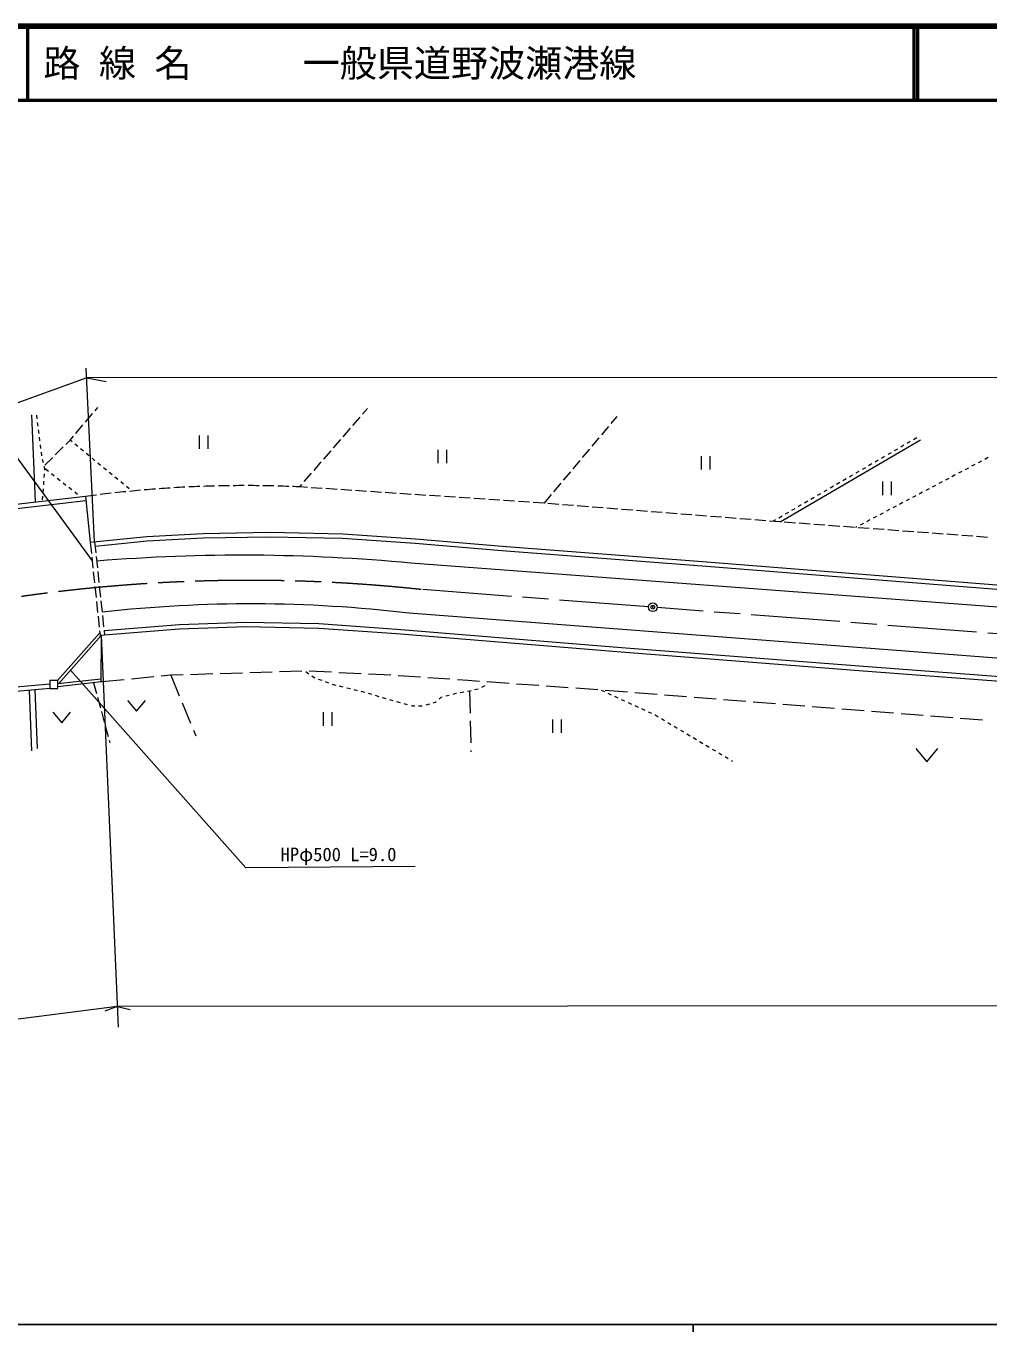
# Model space of a CAD drawing. Units: millimetres, scale not verified. Extents: x 40000 to 680000, y 20000 to 380000.
# Drawn here: x 178054 to 307872, y 204000 to 380000 of the extents above; entities that cross this region are included whole.
import ezdxf
from ezdxf.enums import TextEntityAlignment as Align

# ---------------------------------------------------------------- set-up
doc = ezdxf.new("R2010")
doc.units = ezdxf.units.MM
doc.header["$LTSCALE"] = 1000
doc.header["$PDMODE"] = 32
doc.header["$PDSIZE"] = 500
doc.linetypes.add('CHAIN', pattern=[18.5, 12, -1.5, 3.5, -1.5])
for name, color, linetype, lineweight in [('M-BGD', 7, 'Continuous', 13), ('M-BMK', 2, 'CHAIN', 13), ('M-TTL', 2, 'Continuous', 140), ('M-TTL-BAND', 7, 'Continuous', 25), ('M-TTL-LINE', 7, 'Continuous', 50), ('M-TTL-TXT', 7, 'Continuous', 13), ('M-WORK', 1, 'Continuous', 13)]:
    doc.layers.add(name, color=color, linetype=linetype, lineweight=lineweight)
doc.styles.add('ＭＳ ゴシック', font='')
doc.styles.get('ＭＳ ゴシック').set_extended_font_data('MS Gothic')

msp = doc.modelspace()

# ---------------------------------------------------------------- linework, layer by layer
at = {"layer": 'M-BGD'}
msp.add_circle((262553, 301679), 600, dxfattribs=at)
msp.add_point((262553, 301679), dxfattribs=at)
at = {"layer": 'M-BMK'}
for p, q in [((261954, 301711), (231302, 304064)), ((361556, 294066), (263150, 301619))]:
    msp.add_line(p, q, dxfattribs=at)
msp.add_arc((208157, 87409), 217887, 83.90231, 101.83021, dxfattribs=at)
at = {"layer": 'M-TTL'}
msp.add_line((680000, 380000), (40000, 380000), dxfattribs=at)
at = {"layer": 'M-TTL-BAND'}
for p, q in [((579000, 205000), (40000, 205000)), ((268000, 205000), (268000, 204000))]:
    msp.add_line(p, q, dxfattribs=at)
at = {"layer": 'M-TTL-LINE'}
for p, q in [((178250, 380000), (178250, 370000)), ((297750, 380000), (297750, 370000)), ((298250, 380000), (298250, 370000)), ((40000, 370000), (680000, 370000))]:
    msp.add_line(p, q, dxfattribs=at)
at = {"layer": 'M-WORK'}
for p, q in [((187290, 310485), (186166, 333900)), ((499652, 332720), (186229, 332587)), ((186229, 332587), (59004, 286544)), ((186229, 332587), (188861, 332106)), ((178797, 327612), (179289, 315947)), ((179542, 327055), (179478, 327551)), ((186048, 326630), (187020, 327772)), ((187344, 328153), (187725, 328602)), ((223427, 327676), (224089, 328439)), ((256949, 326437), (257733, 327371)), ((179670, 326063), (179606, 326559)), ((184753, 325106), (185724, 326249)), ((220806, 324654), (221789, 325787)), ((222117, 326165), (223099, 327298)), ((255662, 324906), (256627, 326054)), ((179798, 325072), (179734, 325567)), ((179926, 324080), (179862, 324576)), ((183409, 323627), (183973, 324189)), ((183973, 324189), (184429, 324725)), ((184244, 323966), (183973, 324189)), ((201382, 324819), (201382, 323006)), ((202556, 324819), (202556, 323006)), ((219496, 323143), (220479, 324276)), ((254376, 323374), (255341, 324523)), ((279723, 313176), (298663, 324225)), ((297273, 323999), (296840, 323747)), ((298137, 324501), (297705, 324250)), ((180054, 323088), (179990, 323584)), ((180182, 322096), (180118, 322592)), ((181994, 322214), (183055, 323273)), ((185016, 323331), (184630, 323648)), ((185788, 322696), (185402, 323013)), ((186561, 322060), (186174, 322378)), ((218186, 321632), (219169, 322765)), ((233569, 322885), (233569, 321072)), ((234743, 322885), (234743, 321072)), ((253089, 321843), (254054, 322992)), ((294679, 322491), (294247, 322240)), ((295543, 322994), (295111, 322742)), ((296408, 323496), (295976, 323245)), ((180384, 321119), (180259, 321603)), ((180586, 320330), (180508, 320634)), ((180572, 320145), (180586, 320330)), ((180578, 320801), (181640, 321860)), ((187333, 321425), (186947, 321743)), ((188105, 320790), (187719, 321107)), ((188877, 320154), (188491, 320472)), ((216876, 320120), (217858, 321254)), ((251803, 320312), (252768, 321460)), ((269072, 322056), (269072, 320243)), ((270246, 322056), (270246, 320243)), ((291220, 320481), (290788, 320230)), ((292085, 320984), (291653, 320733)), ((292950, 321486), (292517, 321235)), ((293814, 321989), (293382, 321738)), ((305104, 320434), (304662, 320201)), ((305988, 320900), (305546, 320667)), ((306873, 321367), (306431, 321134)), ((307757, 321834), (307315, 321600)), ((180422, 318150), (180459, 318649)), ((180497, 319148), (180535, 319646)), ((181065, 319954), (180672, 320263)), ((181851, 319336), (181458, 319645)), ((182638, 318718), (182244, 319027)), ((189650, 319519), (189263, 319837)), ((190422, 318884), (190036, 319201)), ((191194, 318248), (190808, 318566)), ((215565, 318609), (216548, 319743)), ((250517, 318780), (251481, 319929)), ((288627, 318974), (288194, 318723)), ((289491, 319476), (289059, 319225)), ((290356, 319979), (289924, 319728)), ((293523, 318603), (293523, 316789)), ((294697, 318603), (294697, 316789)), ((301566, 318568), (301124, 318334)), ((302450, 319034), (302008, 318801)), ((303335, 319501), (302893, 319268)), ((304219, 319967), (303777, 319734)), ((180347, 317153), (180384, 317652)), ((183424, 318101), (183031, 318409)), ((184210, 317483), (183817, 317792)), ((184997, 316865), (184603, 317174)), ((191966, 317613), (191580, 317931)), ((214943, 317892), (215238, 318232)), ((215991, 317822), (214943, 317892)), ((217987, 317689), (216490, 317788)), ((219982, 317555), (218486, 317655)), ((221978, 317422), (220481, 317522)), ((223973, 317289), (222477, 317389)), ((225969, 317155), (224472, 317255)), ((227965, 317022), (226468, 317122)), ((229960, 316889), (228463, 316989)), ((231956, 316755), (230459, 316855)), ((247944, 315717), (248909, 316866)), ((249230, 317249), (250195, 318397)), ((285168, 316964), (284736, 316713)), ((286033, 317467), (285601, 317215)), ((286897, 317969), (286465, 317718)), ((287762, 318472), (287330, 318220)), ((298912, 317168), (298470, 316935)), ((299797, 317635), (299355, 317401)), ((300681, 318101), (300239, 317868)), ((186042, 316590), (176713, 315534)), ((186109, 315994), (176788, 314939)), ((180271, 316156), (180309, 316655)), ((186042, 316590), (186693, 310422)), ((233951, 316622), (232454, 316722)), ((235947, 316489), (234450, 316589)), ((237942, 316355), (236446, 316455)), ((239938, 316222), (238441, 316322)), ((241933, 316089), (240437, 316189)), ((243929, 315956), (242432, 316056)), ((245924, 315822), (244428, 315922)), ((247920, 315689), (246423, 315789)), ((249877, 315534), (248381, 315652)), ((251871, 315377), (250375, 315495)), ((253864, 315219), (252369, 315337)), ((255858, 315062), (254363, 315180)), ((282574, 315457), (282142, 315206)), ((283439, 315959), (283007, 315708)), ((284304, 316462), (283871, 316210)), ((295374, 315302), (294932, 315069)), ((296259, 315768), (295817, 315535)), ((297143, 316235), (296701, 316002)), ((298028, 316702), (297586, 316468)), ((257852, 314904), (256357, 315022)), ((259846, 314747), (258350, 314865)), ((261839, 314589), (260344, 314707)), ((263833, 314432), (262338, 314550)), ((265827, 314274), (264332, 314392)), ((267821, 314117), (266326, 314235)), ((269815, 313959), (268319, 314077)), ((271808, 313802), (270313, 313920)), ((273802, 313644), (272307, 313762)), ((275796, 313487), (274301, 313605)), ((277790, 313329), (276294, 313447)), ((279784, 313172), (278288, 313290)), ((279116, 313447), (278779, 313251)), ((279981, 313949), (279548, 313698)), ((280845, 314452), (280413, 314201)), ((281710, 314954), (281278, 314703)), ((291836, 313436), (291394, 313202)), ((292721, 313902), (292279, 313669)), ((293605, 314369), (293163, 314136)), ((294490, 314835), (294048, 314602)), ((194323, 311209), (201925, 311623)), ((201925, 311623), (210923, 311778)), ((210923, 311778), (220748, 311571)), ((220748, 311571), (230574, 310899)), ((281778, 313022), (280282, 313133)), ((283772, 312873), (282277, 312985)), ((285767, 312725), (284271, 312836)), ((287761, 312576), (286266, 312688)), ((289756, 312428), (288260, 312539)), ((290067, 312503), (289905, 312417)), ((291750, 312279), (290254, 312391)), ((290952, 312969), (290510, 312736)), ((293745, 312131), (292249, 312242)), ((295739, 311982), (294243, 312094)), ((297734, 311834), (296238, 311945)), ((299728, 311685), (298232, 311797)), ((301723, 311537), (300227, 311648)), ((186693, 310424), (194323, 311209)), ((186693, 310422), (186852, 308930)), ((187290, 310485), (187449, 308994)), ((187351, 309888), (194370, 310611)), ((194370, 310611), (201946, 311023)), ((201946, 311023), (210922, 311178)), ((210922, 311178), (220721, 310972)), ((220721, 310972), (230528, 310301)), ((230528, 310301), (242213, 309318)), ((230574, 310899), (242261, 309916)), ((242261, 309916), (269255, 307848)), ((303717, 311388), (302221, 311500)), ((305712, 311240), (304216, 311351)), ((307706, 311091), (306210, 311203)), ((186905, 308433), (187064, 306941)), ((187502, 308496), (187660, 307005)), ((242213, 309318), (269209, 307250)), ((187117, 306444), (187276, 304953)), ((187713, 306508), (187872, 305016)), ((269209, 307250), (316164, 303526)), ((269255, 307848), (316211, 304124)), ((187925, 304519), (188084, 303027)), ((187329, 304455), (187487, 302964)), ((187540, 302467), (187699, 300975)), ((188137, 302530), (188296, 301039)), ((187752, 300478), (187911, 298986)), ((188349, 300541), (188508, 299050)), ((198718, 299315), (188583, 298488)), ((207665, 299625), (198718, 299315)), ((217542, 299418), (207665, 299625)), ((228040, 298669), (217542, 299418)), ((187991, 298234), (182306, 291803)), ((188189, 297854), (182460, 291373)), ((187964, 298489), (188033, 297841)), ((198753, 298716), (188033, 297841)), ((188189, 297854), (188132, 291595)), ((188189, 297854), (190451, 245051)), ((188561, 298553), (188631, 297890)), ((207669, 299025), (198753, 298716)), ((217514, 298819), (207669, 299025)), ((227994, 298070), (217514, 298819)), ((258296, 295614), (227994, 298070)), ((258344, 296212), (228040, 298669)), ((289812, 293756), (258344, 296212)), ((289766, 293158), (258296, 295614)), ((184059, 293182), (207661, 266548)), ((195254, 292278), (192267, 291991)), ((197547, 292498), (196249, 292373)), ((199242, 292552), (197547, 292498)), ((197547, 292498), (198702, 289729)), ((203240, 292680), (200242, 292584)), ((207238, 292808), (204240, 292712)), ((211236, 292936), (208238, 292840)), ((215234, 293064), (212235, 292968)), ((216176, 292669), (215762, 292949)), ((219230, 292901), (216233, 293044)), ((216912, 292172), (216590, 292390)), ((217017, 292133), (216912, 292172)), ((223225, 292711), (220229, 292853)), ((226354, 292562), (224224, 292663)), ((227220, 292503), (226354, 292562)), ((231210, 292230), (228217, 292434)), ((235201, 291957), (232208, 292161)), ((321361, 290779), (289766, 293158)), ((321408, 291377), (289812, 293756)), ((181236, 291307), (173905, 290658)), ((181236, 290705), (173943, 290059)), ((178461, 290459), (178791, 282329)), ((179239, 290528), (179560, 282612)), ((188136, 291997), (182336, 291360)), ((188179, 291599), (182336, 290957)), ((187132, 291484), (187533, 290039)), ((191272, 291896), (188286, 291609)), ((217952, 291778), (217484, 291955)), ((218887, 291424), (218419, 291601)), ((219842, 291136), (219357, 291255)), ((220813, 290896), (220328, 291016)), ((221784, 290656), (221299, 290776)), ((222755, 290417), (222270, 290537)), ((237614, 291792), (236199, 291889)), ((239191, 291679), (237614, 291792)), ((238046, 290427), (237839, 290380)), ((239021, 290649), (238533, 290538)), ((239920, 291083), (239473, 290859)), ((243181, 291394), (240189, 291608)), ((247171, 291109), (244179, 291323)), ((251161, 290824), (248168, 291038)), ((255151, 290539), (252158, 290753)), ((255579, 290509), (256034, 290300)), ((259138, 290228), (256148, 290464)), ((187666, 289557), (188066, 288111)), ((191745, 289120), (192945, 287680)), ((192945, 287680), (194145, 289120)), ((199087, 288806), (200242, 286037)), ((223726, 290177), (223240, 290297)), ((224686, 289898), (224206, 290039)), ((225646, 289617), (225166, 289758)), ((226606, 289336), (226126, 289477)), ((227565, 289056), (227086, 289196)), ((228529, 288790), (228047, 288921)), ((229494, 288526), (229012, 288658)), ((233213, 288828), (232914, 288739)), ((233356, 288950), (233213, 288828)), ((233996, 289497), (233736, 289275)), ((234149, 289538), (233996, 289497)), ((235115, 289795), (234632, 289666)), ((236003, 290032), (235598, 289924)), ((236083, 290047), (236003, 290032)), ((237065, 290233), (236574, 290140)), ((237839, 290380), (237556, 290327)), ((237839, 290380), (237909, 287381)), ((256488, 290091), (256942, 289882)), ((257396, 289673), (257851, 289464)), ((258305, 289256), (258759, 289047)), ((259214, 288838), (259668, 288629)), ((263126, 289914), (260135, 290149)), ((267114, 289599), (264123, 289835)), ((271101, 289285), (268111, 289521)), ((275089, 288971), (272098, 289206)), ((279077, 288656), (276086, 288892)), ((181659, 287538), (182859, 286098)), ((182859, 286098), (184059, 287538)), ((188200, 287629), (188600, 286184)), ((218097, 287520), (218097, 285707)), ((219271, 287520), (219271, 285707)), ((230136, 288350), (229976, 288394)), ((230470, 288350), (230136, 288350)), ((231470, 288350), (230970, 288350)), ((232435, 288596), (231955, 288454)), ((260122, 288420), (260577, 288211)), ((261031, 288003), (261485, 287794)), ((261939, 287585), (262394, 287376)), ((262848, 287167), (262852, 287165)), ((262852, 287165), (263278, 286912)), ((283064, 288342), (280074, 288578)), ((287052, 288027), (284061, 288263)), ((291039, 287713), (288049, 287949)), ((295027, 287399), (292036, 287634)), ((299015, 287084), (296024, 287320)), ((303002, 286770), (300012, 287006)), ((188734, 285702), (189134, 284256)), ((237933, 286381), (238003, 283382)), ((249041, 286553), (249041, 284740)), ((250215, 286553), (250215, 284740)), ((263707, 286656), (264137, 286400)), ((264566, 286144), (264996, 285888)), ((265425, 285632), (265855, 285376)), ((266284, 285120), (266714, 284864)), ((306990, 286456), (303999, 286691)), ((189267, 283774), (189354, 283462)), ((200628, 285115), (200947, 284349)), ((267143, 284608), (267573, 284352)), ((268002, 284096), (268432, 283840)), ((268861, 283584), (269291, 283328)), ((238026, 282382), (238032, 282168)), ((269720, 283072), (270150, 282816)), ((270579, 282560), (271009, 282304)), ((271438, 282048), (271868, 281792)), ((298000, 282650), (299500, 280850)), ((299500, 280850), (301000, 282650)), ((272297, 281536), (272727, 281280)), ((273156, 281024), (273305, 280936)), ((230495, 266725), (207661, 266548)), ((190331, 247850), (84041, 234200)), ((190331, 247850), (188651, 247227)), ((492912, 248081), (190331, 247850)), ((190331, 247850), (192097, 247462))]:
    msp.add_line(p, q, dxfattribs=at)
for points in [[(148730, 332774), (168797, 332774), (186960, 307917)], [(496159, 287378), (361857, 297726), (229945, 307610)], [(495117, 279657), (362860, 290664), (229687, 300869)]]:
    msp.add_lwpolyline(points, dxfattribs=at)
msp.add_lwpolyline([(182337, 291803), (181237, 291805), (181236, 290705), (182336, 290703)], close=True, dxfattribs=at)
for centre, radius, start, end in [((207590, 159688), 158375, 96.55371, 97.09637), ((207590, 159688), 158375, 95.83016, 96.37282), ((207590, 159688), 158375, 95.10662, 95.64928), ((207590, 159688), 158375, 94.38307, 94.92573), ((207590, 159688), 158375, 93.65952, 94.20218), ((207590, 159688), 158375, 92.93598, 93.47864), ((207590, 159688), 158375, 92.21243, 92.75509), ((207590, 159688), 158375, 91.48888, 92.03154), ((207590, 159688), 158375, 90.76534, 91.308), ((207590, 159688), 158375, 90.04179, 90.58445), ((207590, 159688), 158375, 89.31824, 89.8609), ((207590, 159688), 158375, 88.5947, 89.13736), ((207590, 159688), 158375, 87.87115, 88.41381), ((207590, 159688), 158375, 87.339, 87.69026), ((207590, 159688), 158375, 97.27726, 97.81992), ((207208, 68336), 240352, 84.57169, 94.66849), ((208420, 121567), 180559, 83.23576, 96.39335)]:
    msp.add_arc(centre, radius, start, end, dxfattribs=at)

# ---------------------------------------------------------------- texts
at = {"layer": 'M-TTL-TXT', "style": 'ＭＳ ゴシック'}
msp.add_text('路 線 名      一般県道野波瀬港線', height=3666, dxfattribs=at).set_placement((180380, 375000), align=Align.MIDDLE_LEFT)
at = {"layer": 'M-WORK', "style": 'ＭＳ ゴシック'}
msp.add_text('HPφ500 L=9.0', height=1833, dxfattribs=at).set_placement((220181, 268358), align=Align.MIDDLE_CENTER)

doc.saveas('drawing.dxf')
